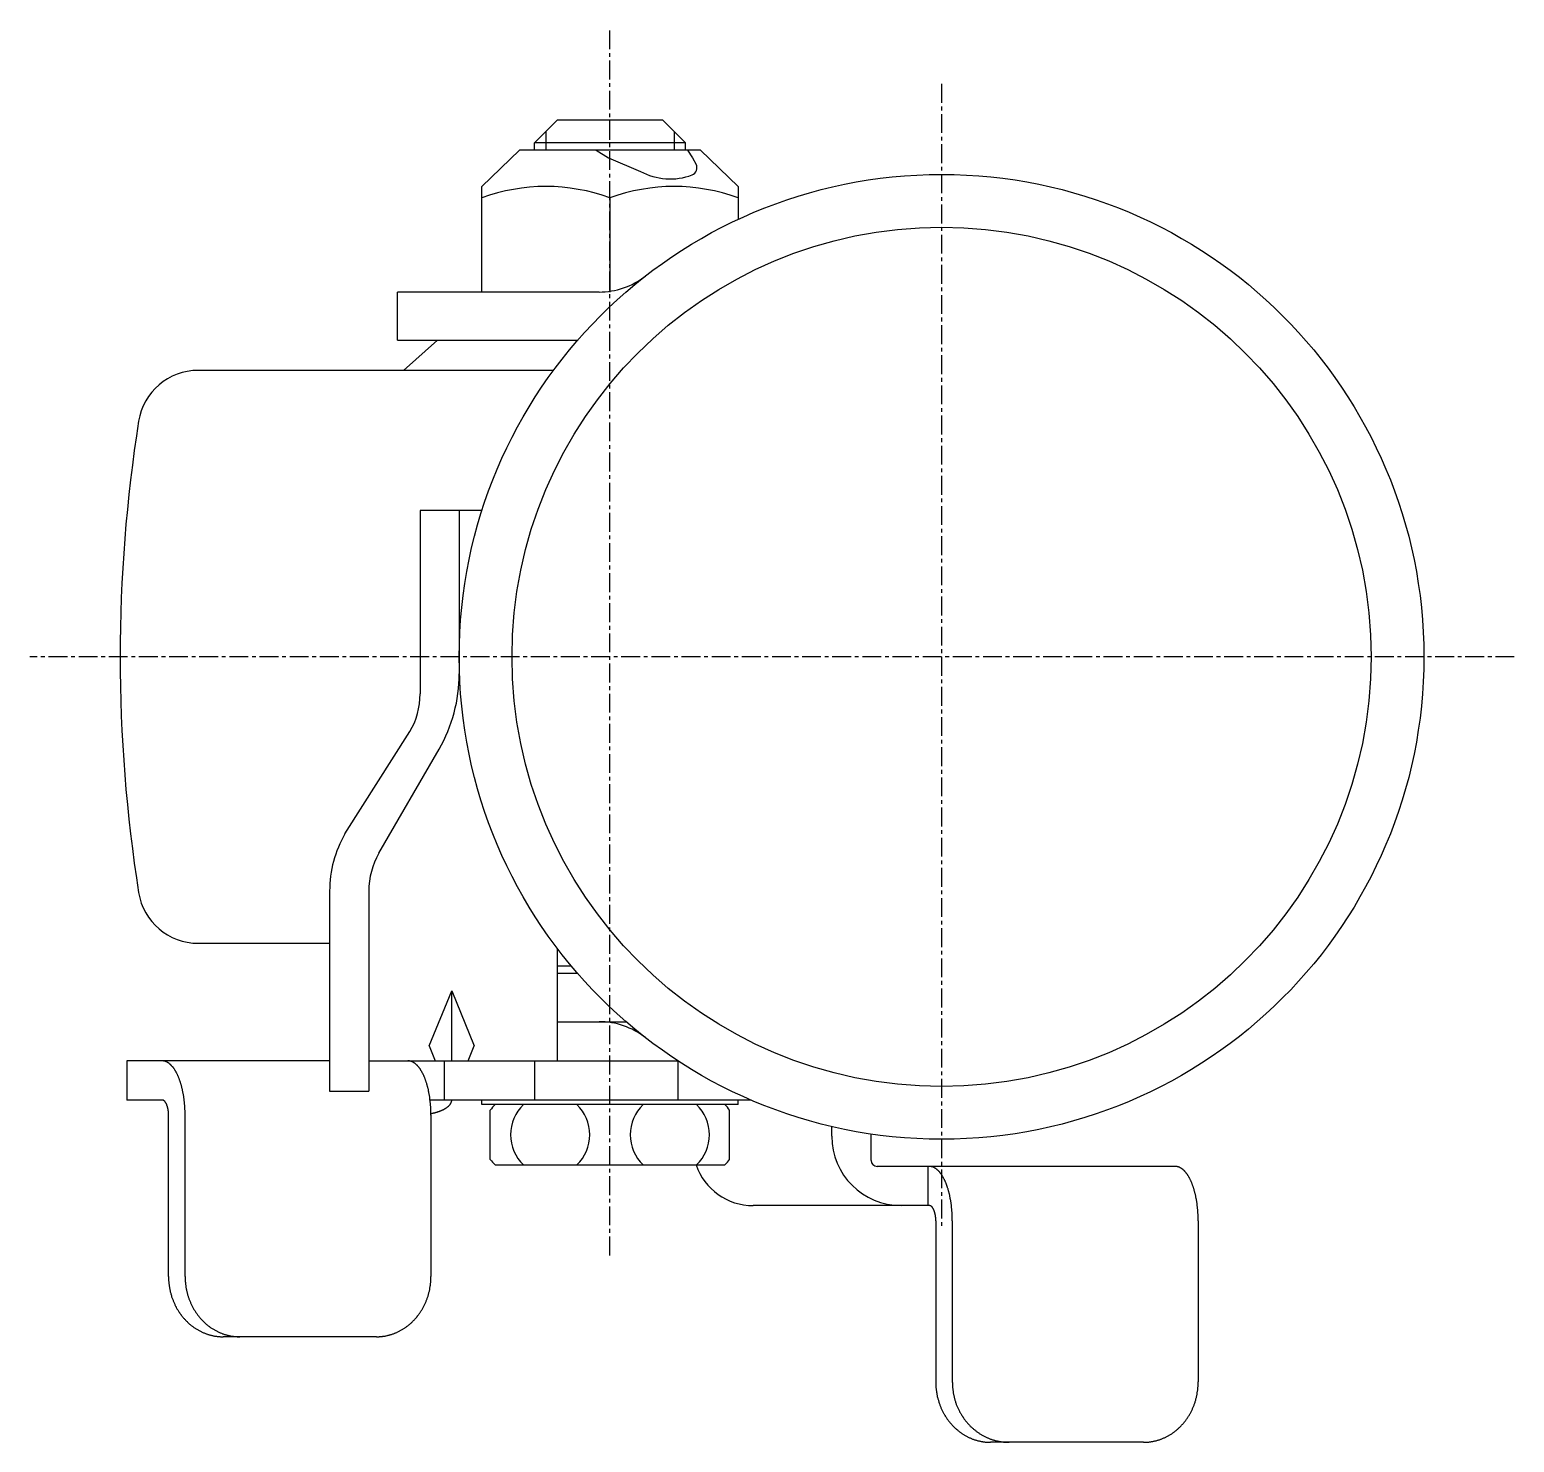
# Model space of a CAD drawing. Extents: x -3861 to -3590, y -913 to -461.
# Drawn here: x -3688.6 to -3590.1, y -555.1 to -461.4 of the extents above; entities that cross this region are included whole.
import ezdxf

# ---------------------------------------------------------------- set-up
doc = ezdxf.new("R2010")
doc.units = 0
doc.linetypes.add('CENTER', pattern=[2, 1.25, -0.25, 0.25, -0.25])
doc.layers.get('0').update_dxf_attribs({"linetype": 'CONTINUOUS'})
doc.layers.add('CENTER', color=1, linetype='CENTER')

msp = doc.modelspace()

# ---------------------------------------------------------------- linework, layer by layer
at = {"color": 7, "linetype": 'CONTINUOUS'}
for p, q in [((-3655.079, -468.88), (-3653.579, -467.38)), ((-3646.579, -467.38), (-3653.579, -467.38)), ((-3645.079, -468.88), (-3646.579, -467.38)), ((-3656.079, -469.38), (-3658.579, -471.78)), ((-3644.079, -469.38), (-3656.079, -469.38)), ((-3645.079, -468.88), (-3655.079, -468.88)), ((-3655.079, -469.38), (-3655.079, -468.88)), ((-3650.989, -469.38), (-3650.173, -469.88)), ((-3645.079, -469.38), (-3645.079, -468.88)), ((-3644.927, -469.38), (-3644.597, -469.88)), ((-3641.579, -471.78), (-3644.079, -469.38)), ((-3650.173, -469.88), (-3648.061, -470.78)), ((-3644.597, -469.88), (-3644.365, -470.311)), ((-3658.579, -478.78), (-3658.579, -471.78)), ((-3641.579, -471.78), (-3641.579, -473.967)), ((-3650.079, -472.54), (-3650.079, -478.78)), ((-3650.803, -478.78), (-3664.179, -478.78)), ((-3664.179, -481.98), (-3664.179, -478.78)), ((-3650.803, -478.78), (-3658.579, -478.78)), ((-3664.179, -481.98), (-3652.224, -481.98)), ((-3663.779, -483.98), (-3661.529, -481.98)), ((-3653.828, -483.98), (-3677.4, -483.98)), ((-3662.679, -493.28), (-3662.679, -505.441)), ((-3658.574, -493.28), (-3662.679, -493.28)), ((-3660.079, -493.28), (-3660.079, -504.101)), ((-3667.661, -514.712), (-3663.349, -507.941)), ((-3665.409, -516.012), (-3661.419, -509.101)), ((-3668.679, -518.512), (-3668.679, -531.78)), ((-3666.079, -518.512), (-3666.079, -531.78)), ((-3677.4, -521.98), (-3668.679, -521.98)), ((-3653.579, -522.313), (-3653.579, -529.78)), ((-3653.579, -523.48), (-3652.65, -523.48)), ((-3652.224, -523.98), (-3653.579, -523.98)), ((-3662.079, -528.78), (-3660.579, -525.126)), ((-3660.579, -529.78), (-3660.579, -525.126)), ((-3660.579, -525.126), (-3659.079, -528.78)), ((-3653.579, -527.18), (-3650.803, -527.18)), ((-3650.803, -527.18), (-3649.016, -527.18)), ((-3662.079, -528.78), (-3661.669, -529.78)), ((-3659.49, -529.78), (-3659.079, -528.78)), ((-3682.132, -529.78), (-3682.132, -532.38)), ((-3668.679, -529.78), (-3682.132, -529.78)), ((-3666.079, -529.78), (-3645.565, -529.78)), ((-3661.079, -529.78), (-3661.079, -532.38)), ((-3655.079, -529.78), (-3655.079, -532.38)), ((-3645.568, -529.78), (-3645.568, -532.38)), ((-3668.679, -531.78), (-3666.079, -531.78)), ((-3679.79, -532.38), (-3682.132, -532.38)), ((-3640.714, -532.38), (-3662.021, -532.38)), ((-3658.579, -532.68), (-3658.579, -532.38)), ((-3641.579, -532.68), (-3658.579, -532.68)), ((-3641.579, -532.68), (-3641.579, -532.38)), ((-3679.367, -544.08), (-3679.367, -533.38)), ((-3678.269, -544.08), (-3678.269, -533.38)), ((-3661.955, -533.38), (-3661.955, -544.08)), ((-3658.019, -536.312), (-3658.019, -533.049)), ((-3642.139, -536.312), (-3642.139, -533.049)), ((-3635.36, -534.78), (-3635.36, -534.141)), ((-3632.76, -536.38), (-3632.76, -534.636)), ((-3657.697, -536.68), (-3642.461, -536.68)), ((-3612.573, -536.78), (-3632.36, -536.78)), ((-3628.997, -536.78), (-3628.997, -539.38)), ((-3628.887, -539.38), (-3640.579, -539.38)), ((-3628.464, -540.38), (-3628.464, -551.08)), ((-3627.365, -540.38), (-3627.365, -551.08)), ((-3627.365, -540.38), (-3627.365, -551.08)), ((-3611.052, -540.38), (-3611.052, -551.08)), ((-3665.58, -548.08), (-3675.742, -548.08)), ((-3614.677, -555.08), (-3624.839, -555.08))]:
    msp.add_line(p, q, dxfattribs=at)
at = {"color": 3, "linetype": 'CONTINUOUS'}
for p, q in [((-3654.329, -468.13), (-3654.329, -469.38)), ((-3645.829, -468.13), (-3645.829, -469.38))]:
    msp.add_line(p, q, dxfattribs=at)
at = {"color": 7, "linetype": 'CONTINUOUS'}
for points in [[(-3678.27, -533.38, 0), (-3678.27, -533.336, 0), (-3678.27, -533.292, 0), (-3678.27, -533.248, 0), (-3678.27, -533.204, 0), (-3678.27, -533.16, 0), (-3678.27, -533.115, 0), (-3678.27, -533.071, 0), (-3678.28, -533.027, 0), (-3678.28, -532.984, 0), (-3678.28, -532.94, 0), (-3678.28, -532.896, 0), (-3678.29, -532.852, 0), (-3678.29, -532.808, 0), (-3678.29, -532.765, 0), (-3678.29, -532.721, 0), (-3678.3, -532.678, 0), (-3678.3, -532.635, 0), (-3678.31, -532.592, 0), (-3678.31, -532.549, 0), (-3678.31, -532.506, 0), (-3678.32, -532.463, 0), (-3678.32, -532.42, 0), (-3678.33, -532.378, 0), (-3678.33, -532.335, 0), (-3678.34, -532.293, 0), (-3678.35, -532.251, 0), (-3678.35, -532.209, 0), (-3678.36, -532.168, 0), (-3678.36, -532.126, 0), (-3678.37, -532.085, 0), (-3678.38, -532.044, 0), (-3678.38, -532.003, 0), (-3678.39, -531.962, 0), (-3678.4, -531.921, 0), (-3678.41, -531.881, 0), (-3678.41, -531.841, 0), (-3678.42, -531.801, 0), (-3678.43, -531.762, 0), (-3678.44, -531.722, 0), (-3678.45, -531.683, 0), (-3678.46, -531.644, 0), (-3678.47, -531.606, 0), (-3678.48, -531.568, 0), (-3678.49, -531.53, 0), (-3678.49, -531.492, 0), (-3678.5, -531.454, 0), (-3678.51, -531.417, 0), (-3678.53, -531.38, 0), (-3678.54, -531.344, 0), (-3678.55, -531.307, 0), (-3678.56, -531.271, 0), (-3678.57, -531.236, 0), (-3678.58, -531.2, 0), (-3678.59, -531.165, 0), (-3678.6, -531.131, 0), (-3678.61, -531.097, 0), (-3678.63, -531.063, 0), (-3678.64, -531.029, 0), (-3678.65, -530.996, 0), (-3678.66, -530.963, 0), (-3678.68, -530.93, 0), (-3678.69, -530.898, 0), (-3678.7, -530.866, 0), (-3678.71, -530.835, 0), (-3678.73, -530.804, 0), (-3678.74, -530.773, 0), (-3678.75, -530.743, 0), (-3678.77, -530.713, 0), (-3678.78, -530.683, 0), (-3678.8, -530.654, 0), (-3678.81, -530.626, 0), (-3678.82, -530.597, 0), (-3678.84, -530.57, 0), (-3678.85, -530.542, 0), (-3678.87, -530.515, 0), (-3678.88, -530.489, 0), (-3678.9, -530.463, 0), (-3678.91, -530.437, 0), (-3678.93, -530.412, 0), (-3678.94, -530.387, 0), (-3678.96, -530.363, 0), (-3678.98, -530.339, 0), (-3678.99, -530.315, 0), (-3679.01, -530.293, 0), (-3679.02, -530.27, 0), (-3679.04, -530.248, 0), (-3679.06, -530.226, 0), (-3679.07, -530.205, 0), (-3679.09, -530.185, 0), (-3679.11, -530.165, 0), (-3679.12, -530.145, 0), (-3679.14, -530.126, 0), (-3679.16, -530.107, 0), (-3679.17, -530.089, 0), (-3679.19, -530.072, 0), (-3679.21, -530.054, 0), (-3679.23, -530.038, 0), (-3679.24, -530.022, 0), (-3679.26, -530.006, 0), (-3679.28, -529.991, 0), (-3679.3, -529.976, 0), (-3679.31, -529.962, 0), (-3679.33, -529.948, 0), (-3679.35, -529.935, 0), (-3679.37, -529.923, 0), (-3679.38, -529.911, 0), (-3679.4, -529.899, 0), (-3679.42, -529.888, 0), (-3679.44, -529.878, 0), (-3679.46, -529.868, 0), (-3679.47, -529.858, 0), (-3679.49, -529.85, 0), (-3679.51, -529.841, 0), (-3679.53, -529.833, 0), (-3679.55, -529.826, 0), (-3679.57, -529.819, 0), (-3679.59, -529.813, 0), (-3679.6, -529.807, 0), (-3679.62, -529.802, 0), (-3679.64, -529.798, 0), (-3679.66, -529.794, 0), (-3679.68, -529.79, 0), (-3679.7, -529.787, 0), (-3679.72, -529.785, 0), (-3679.73, -529.783, 0), (-3679.75, -529.781, 0), (-3679.77, -529.781, 0), (-3679.79, -529.78, 0)], [(-3661.96, -533.38, 0), (-3661.96, -533.336, 0), (-3661.96, -533.292, 0), (-3661.96, -533.248, 0), (-3661.96, -533.204, 0), (-3661.96, -533.16, 0), (-3661.96, -533.115, 0), (-3661.96, -533.071, 0), (-3661.96, -533.027, 0), (-3661.96, -532.984, 0), (-3661.97, -532.94, 0), (-3661.97, -532.896, 0), (-3661.97, -532.852, 0), (-3661.97, -532.808, 0), (-3661.98, -532.765, 0), (-3661.98, -532.721, 0), (-3661.98, -532.678, 0), (-3661.99, -532.635, 0), (-3661.99, -532.592, 0), (-3662, -532.549, 0), (-3662, -532.506, 0), (-3662.01, -532.463, 0), (-3662.01, -532.42, 0), (-3662.02, -532.378, 0), (-3662.02, -532.335, 0), (-3662.03, -532.293, 0), (-3662.03, -532.251, 0), (-3662.04, -532.209, 0), (-3662.04, -532.168, 0), (-3662.05, -532.126, 0), (-3662.06, -532.085, 0), (-3662.06, -532.044, 0), (-3662.07, -532.003, 0), (-3662.08, -531.962, 0), (-3662.09, -531.921, 0), (-3662.09, -531.881, 0), (-3662.1, -531.841, 0), (-3662.11, -531.801, 0), (-3662.12, -531.762, 0), (-3662.13, -531.722, 0), (-3662.13, -531.683, 0), (-3662.14, -531.644, 0), (-3662.15, -531.606, 0), (-3662.16, -531.568, 0), (-3662.17, -531.53, 0), (-3662.18, -531.492, 0), (-3662.19, -531.454, 0), (-3662.2, -531.417, 0), (-3662.21, -531.38, 0), (-3662.22, -531.344, 0), (-3662.23, -531.307, 0), (-3662.24, -531.271, 0), (-3662.25, -531.236, 0), (-3662.27, -531.2, 0), (-3662.28, -531.165, 0), (-3662.29, -531.131, 0), (-3662.3, -531.097, 0), (-3662.31, -531.063, 0), (-3662.32, -531.029, 0), (-3662.34, -530.996, 0), (-3662.35, -530.963, 0), (-3662.36, -530.93, 0), (-3662.37, -530.898, 0), (-3662.39, -530.866, 0), (-3662.4, -530.835, 0), (-3662.41, -530.804, 0), (-3662.43, -530.773, 0), (-3662.44, -530.743, 0), (-3662.45, -530.713, 0), (-3662.47, -530.683, 0), (-3662.48, -530.654, 0), (-3662.5, -530.626, 0), (-3662.51, -530.597, 0), (-3662.53, -530.57, 0), (-3662.54, -530.542, 0), (-3662.56, -530.515, 0), (-3662.57, -530.489, 0), (-3662.59, -530.463, 0), (-3662.6, -530.437, 0), (-3662.62, -530.412, 0), (-3662.63, -530.387, 0), (-3662.65, -530.363, 0), (-3662.66, -530.339, 0), (-3662.68, -530.315, 0), (-3662.69, -530.293, 0), (-3662.71, -530.27, 0), (-3662.73, -530.248, 0), (-3662.74, -530.226, 0), (-3662.76, -530.205, 0), (-3662.78, -530.185, 0), (-3662.79, -530.165, 0), (-3662.81, -530.145, 0), (-3662.83, -530.126, 0), (-3662.84, -530.107, 0), (-3662.86, -530.089, 0), (-3662.88, -530.072, 0), (-3662.89, -530.054, 0), (-3662.91, -530.038, 0), (-3662.93, -530.022, 0), (-3662.95, -530.006, 0), (-3662.96, -529.991, 0), (-3662.98, -529.976, 0), (-3663, -529.962, 0), (-3663.02, -529.948, 0), (-3663.03, -529.935, 0), (-3663.05, -529.923, 0), (-3663.07, -529.911, 0), (-3663.09, -529.899, 0), (-3663.11, -529.888, 0), (-3663.13, -529.878, 0), (-3663.14, -529.868, 0), (-3663.16, -529.858, 0), (-3663.18, -529.85, 0), (-3663.2, -529.841, 0), (-3663.22, -529.833, 0), (-3663.23, -529.826, 0), (-3663.25, -529.819, 0), (-3663.27, -529.813, 0), (-3663.29, -529.807, 0), (-3663.31, -529.802, 0), (-3663.33, -529.798, 0), (-3663.35, -529.794, 0), (-3663.36, -529.79, 0), (-3663.38, -529.787, 0), (-3663.4, -529.785, 0), (-3663.42, -529.783, 0), (-3663.44, -529.781, 0), (-3663.46, -529.781, 0), (-3663.48, -529.78, 0)], [(-3679.37, -533.38, 0), (-3679.37, -533.368, 0), (-3679.37, -533.356, 0), (-3679.37, -533.344, 0), (-3679.37, -533.331, 0), (-3679.37, -533.319, 0), (-3679.37, -533.307, 0), (-3679.37, -533.295, 0), (-3679.37, -533.282, 0), (-3679.37, -533.27, 0), (-3679.37, -533.258, 0), (-3679.37, -533.246, 0), (-3679.37, -533.234, 0), (-3679.37, -533.221, 0), (-3679.37, -533.209, 0), (-3679.37, -533.197, 0), (-3679.38, -533.185, 0), (-3679.38, -533.173, 0), (-3679.38, -533.161, 0), (-3679.38, -533.149, 0), (-3679.38, -533.137, 0), (-3679.38, -533.125, 0), (-3679.38, -533.114, 0), (-3679.38, -533.102, 0), (-3679.39, -533.09, 0), (-3679.39, -533.078, 0), (-3679.39, -533.067, 0), (-3679.39, -533.055, 0), (-3679.39, -533.043, 0), (-3679.39, -533.032, 0), (-3679.4, -533.02, 0), (-3679.4, -533.009, 0), (-3679.4, -532.998, 0), (-3679.4, -532.986, 0), (-3679.4, -532.975, 0), (-3679.41, -532.964, 0), (-3679.41, -532.953, 0), (-3679.41, -532.942, 0), (-3679.41, -532.931, 0), (-3679.41, -532.92, 0), (-3679.42, -532.909, 0), (-3679.42, -532.898, 0), (-3679.42, -532.887, 0), (-3679.42, -532.877, 0), (-3679.43, -532.866, 0), (-3679.43, -532.856, 0), (-3679.43, -532.845, 0), (-3679.44, -532.835, 0), (-3679.44, -532.825, 0), (-3679.44, -532.815, 0), (-3679.44, -532.805, 0), (-3679.45, -532.795, 0), (-3679.45, -532.785, 0), (-3679.45, -532.775, 0), (-3679.46, -532.765, 0), (-3679.46, -532.755, 0), (-3679.46, -532.746, 0), (-3679.47, -532.736, 0), (-3679.47, -532.727, 0), (-3679.47, -532.718, 0), (-3679.48, -532.709, 0), (-3679.48, -532.7, 0), (-3679.48, -532.691, 0), (-3679.49, -532.682, 0), (-3679.49, -532.673, 0), (-3679.49, -532.665, 0), (-3679.5, -532.656, 0), (-3679.5, -532.648, 0), (-3679.51, -532.639, 0), (-3679.51, -532.631, 0), (-3679.51, -532.623, 0), (-3679.52, -532.615, 0), (-3679.52, -532.607, 0), (-3679.53, -532.6, 0), (-3679.53, -532.592, 0), (-3679.53, -532.584, 0), (-3679.54, -532.577, 0), (-3679.54, -532.57, 0), (-3679.55, -532.563, 0), (-3679.55, -532.556, 0), (-3679.56, -532.549, 0), (-3679.56, -532.542, 0), (-3679.56, -532.535, 0), (-3679.57, -532.529, 0), (-3679.57, -532.523, 0), (-3679.58, -532.516, 0), (-3679.58, -532.51, 0), (-3679.59, -532.504, 0), (-3679.59, -532.498, 0), (-3679.6, -532.493, 0), (-3679.6, -532.487, 0), (-3679.6, -532.482, 0), (-3679.61, -532.476, 0), (-3679.61, -532.471, 0), (-3679.62, -532.466, 0), (-3679.62, -532.461, 0), (-3679.63, -532.456, 0), (-3679.63, -532.452, 0), (-3679.64, -532.447, 0), (-3679.64, -532.443, 0), (-3679.65, -532.439, 0), (-3679.65, -532.435, 0), (-3679.66, -532.431, 0), (-3679.66, -532.427, 0), (-3679.67, -532.423, 0), (-3679.67, -532.42, 0), (-3679.68, -532.417, 0), (-3679.68, -532.413, 0), (-3679.69, -532.41, 0), (-3679.69, -532.407, 0), (-3679.7, -532.405, 0), (-3679.7, -532.402, 0), (-3679.71, -532.4, 0), (-3679.71, -532.397, 0), (-3679.72, -532.395, 0), (-3679.72, -532.393, 0), (-3679.73, -532.391, 0), (-3679.73, -532.389, 0), (-3679.74, -532.388, 0), (-3679.74, -532.386, 0), (-3679.75, -532.385, 0), (-3679.75, -532.384, 0), (-3679.76, -532.383, 0), (-3679.76, -532.382, 0), (-3679.77, -532.382, 0), (-3679.77, -532.381, 0), (-3679.78, -532.381, 0), (-3679.78, -532.38, 0), (-3679.79, -532.38, 0)], [(-3661.96, -533.274, 0), (-3661.94, -533.27, 0), (-3661.92, -533.266, 0), (-3661.9, -533.262, 0), (-3661.88, -533.258, 0), (-3661.86, -533.253, 0), (-3661.84, -533.249, 0), (-3661.82, -533.245, 0), (-3661.8, -533.241, 0), (-3661.79, -533.236, 0), (-3661.77, -533.232, 0), (-3661.75, -533.227, 0), (-3661.73, -533.222, 0), (-3661.71, -533.218, 0), (-3661.69, -533.213, 0), (-3661.68, -533.208, 0), (-3661.66, -533.203, 0), (-3661.64, -533.198, 0), (-3661.62, -533.193, 0), (-3661.61, -533.188, 0), (-3661.59, -533.183, 0), (-3661.57, -533.178, 0), (-3661.55, -533.173, 0), (-3661.54, -533.168, 0), (-3661.52, -533.162, 0), (-3661.5, -533.157, 0), (-3661.49, -533.151, 0), (-3661.47, -533.146, 0), (-3661.45, -533.14, 0), (-3661.44, -533.135, 0), (-3661.42, -533.129, 0), (-3661.41, -533.123, 0), (-3661.39, -533.117, 0), (-3661.37, -533.111, 0), (-3661.36, -533.106, 0), (-3661.34, -533.1, 0), (-3661.33, -533.094, 0), (-3661.31, -533.087, 0), (-3661.3, -533.081, 0), (-3661.28, -533.075, 0), (-3661.27, -533.069, 0), (-3661.25, -533.063, 0), (-3661.24, -533.056, 0), (-3661.22, -533.05, 0), (-3661.21, -533.043, 0), (-3661.19, -533.037, 0), (-3661.18, -533.03, 0), (-3661.17, -533.024, 0), (-3661.15, -533.017, 0), (-3661.14, -533.011, 0), (-3661.12, -533.004, 0), (-3661.11, -532.997, 0), (-3661.1, -532.99, 0), (-3661.08, -532.983, 0), (-3661.07, -532.977, 0), (-3661.06, -532.97, 0), (-3661.05, -532.963, 0), (-3661.03, -532.956, 0), (-3661.02, -532.948, 0), (-3661.01, -532.941, 0), (-3661, -532.934, 0), (-3660.99, -532.927, 0), (-3660.97, -532.92, 0), (-3660.96, -532.912, 0), (-3660.95, -532.905, 0), (-3660.94, -532.898, 0), (-3660.93, -532.89, 0), (-3660.92, -532.883, 0), (-3660.91, -532.875, 0), (-3660.9, -532.868, 0), (-3660.89, -532.86, 0), (-3660.88, -532.853, 0), (-3660.87, -532.845, 0), (-3660.86, -532.837, 0), (-3660.85, -532.83, 0), (-3660.84, -532.822, 0), (-3660.83, -532.814, 0), (-3660.82, -532.806, 0), (-3660.81, -532.799, 0), (-3660.8, -532.791, 0), (-3660.79, -532.783, 0), (-3660.78, -532.775, 0), (-3660.77, -532.767, 0), (-3660.77, -532.759, 0), (-3660.76, -532.751, 0), (-3660.75, -532.743, 0), (-3660.74, -532.735, 0), (-3660.73, -532.727, 0), (-3660.73, -532.719, 0), (-3660.72, -532.711, 0), (-3660.71, -532.702, 0), (-3660.71, -532.694, 0), (-3660.7, -532.686, 0), (-3660.69, -532.678, 0), (-3660.69, -532.67, 0), (-3660.68, -532.661, 0), (-3660.67, -532.653, 0), (-3660.67, -532.645, 0), (-3660.66, -532.636, 0), (-3660.66, -532.628, 0), (-3660.65, -532.62, 0), (-3660.65, -532.611, 0), (-3660.64, -532.603, 0), (-3660.64, -532.594, 0), (-3660.63, -532.586, 0), (-3660.63, -532.578, 0), (-3660.62, -532.569, 0), (-3660.62, -532.561, 0), (-3660.62, -532.552, 0), (-3660.61, -532.544, 0), (-3660.61, -532.535, 0), (-3660.61, -532.527, 0), (-3660.6, -532.518, 0), (-3660.6, -532.509, 0), (-3660.6, -532.501, 0), (-3660.59, -532.492, 0), (-3660.59, -532.484, 0), (-3660.59, -532.475, 0), (-3660.59, -532.467, 0), (-3660.59, -532.458, 0), (-3660.59, -532.449, 0), (-3660.58, -532.441, 0), (-3660.58, -532.432, 0), (-3660.58, -532.423, 0), (-3660.58, -532.415, 0), (-3660.58, -532.406, 0), (-3660.58, -532.398, 0), (-3660.58, -532.389, 0), (-3660.58, -532.38, 0)], [(-3627.37, -540.38, 0), (-3627.37, -540.336, 0), (-3627.37, -540.292, 0), (-3627.37, -540.248, 0), (-3627.37, -540.204, 0), (-3627.37, -540.16, 0), (-3627.37, -540.115, 0), (-3627.37, -540.071, 0), (-3627.37, -540.027, 0), (-3627.37, -539.984, 0), (-3627.38, -539.94, 0), (-3627.38, -539.896, 0), (-3627.38, -539.852, 0), (-3627.38, -539.808, 0), (-3627.39, -539.765, 0), (-3627.39, -539.721, 0), (-3627.39, -539.678, 0), (-3627.4, -539.635, 0), (-3627.4, -539.592, 0), (-3627.41, -539.549, 0), (-3627.41, -539.506, 0), (-3627.42, -539.463, 0), (-3627.42, -539.42, 0), (-3627.43, -539.378, 0), (-3627.43, -539.335, 0), (-3627.44, -539.293, 0), (-3627.44, -539.251, 0), (-3627.45, -539.209, 0), (-3627.45, -539.168, 0), (-3627.46, -539.126, 0), (-3627.47, -539.085, 0), (-3627.47, -539.044, 0), (-3627.48, -539.003, 0), (-3627.49, -538.962, 0), (-3627.5, -538.921, 0), (-3627.5, -538.881, 0), (-3627.51, -538.841, 0), (-3627.52, -538.801, 0), (-3627.53, -538.762, 0), (-3627.54, -538.722, 0), (-3627.54, -538.683, 0), (-3627.55, -538.644, 0), (-3627.56, -538.606, 0), (-3627.57, -538.568, 0), (-3627.58, -538.53, 0), (-3627.59, -538.492, 0), (-3627.6, -538.454, 0), (-3627.61, -538.417, 0), (-3627.62, -538.38, 0), (-3627.63, -538.344, 0), (-3627.64, -538.307, 0), (-3627.65, -538.271, 0), (-3627.66, -538.236, 0), (-3627.68, -538.2, 0), (-3627.69, -538.165, 0), (-3627.7, -538.131, 0), (-3627.71, -538.097, 0), (-3627.72, -538.063, 0), (-3627.73, -538.029, 0), (-3627.75, -537.996, 0), (-3627.76, -537.963, 0), (-3627.77, -537.93, 0), (-3627.78, -537.898, 0), (-3627.8, -537.866, 0), (-3627.81, -537.835, 0), (-3627.82, -537.804, 0), (-3627.84, -537.773, 0), (-3627.85, -537.743, 0), (-3627.86, -537.713, 0), (-3627.88, -537.683, 0), (-3627.89, -537.654, 0), (-3627.91, -537.626, 0), (-3627.92, -537.597, 0), (-3627.94, -537.57, 0), (-3627.95, -537.542, 0), (-3627.97, -537.515, 0), (-3627.98, -537.489, 0), (-3628, -537.463, 0), (-3628.01, -537.437, 0), (-3628.03, -537.412, 0), (-3628.04, -537.387, 0), (-3628.06, -537.363, 0), (-3628.07, -537.339, 0), (-3628.09, -537.315, 0), (-3628.1, -537.293, 0), (-3628.12, -537.27, 0), (-3628.14, -537.248, 0), (-3628.15, -537.226, 0), (-3628.17, -537.205, 0), (-3628.19, -537.185, 0), (-3628.2, -537.165, 0), (-3628.22, -537.145, 0), (-3628.24, -537.126, 0), (-3628.25, -537.107, 0), (-3628.27, -537.089, 0), (-3628.29, -537.072, 0), (-3628.3, -537.054, 0), (-3628.32, -537.038, 0), (-3628.34, -537.022, 0), (-3628.36, -537.006, 0), (-3628.37, -536.991, 0), (-3628.39, -536.976, 0), (-3628.41, -536.962, 0), (-3628.43, -536.948, 0), (-3628.44, -536.935, 0), (-3628.46, -536.923, 0), (-3628.48, -536.911, 0), (-3628.5, -536.899, 0), (-3628.52, -536.888, 0), (-3628.54, -536.878, 0), (-3628.55, -536.868, 0), (-3628.57, -536.858, 0), (-3628.59, -536.85, 0), (-3628.61, -536.841, 0), (-3628.63, -536.833, 0), (-3628.64, -536.826, 0), (-3628.66, -536.819, 0), (-3628.68, -536.813, 0), (-3628.7, -536.807, 0), (-3628.72, -536.802, 0), (-3628.74, -536.798, 0), (-3628.76, -536.794, 0), (-3628.77, -536.79, 0), (-3628.79, -536.787, 0), (-3628.81, -536.785, 0), (-3628.83, -536.783, 0), (-3628.85, -536.781, 0), (-3628.87, -536.781, 0), (-3628.89, -536.78, 0)], [(-3611.05, -540.38, 0), (-3611.05, -540.336, 0), (-3611.05, -540.292, 0), (-3611.05, -540.248, 0), (-3611.05, -540.204, 0), (-3611.05, -540.16, 0), (-3611.06, -540.115, 0), (-3611.06, -540.071, 0), (-3611.06, -540.027, 0), (-3611.06, -539.984, 0), (-3611.06, -539.94, 0), (-3611.07, -539.896, 0), (-3611.07, -539.852, 0), (-3611.07, -539.808, 0), (-3611.07, -539.765, 0), (-3611.08, -539.721, 0), (-3611.08, -539.678, 0), (-3611.08, -539.635, 0), (-3611.09, -539.592, 0), (-3611.09, -539.549, 0), (-3611.1, -539.506, 0), (-3611.1, -539.463, 0), (-3611.11, -539.42, 0), (-3611.11, -539.378, 0), (-3611.12, -539.335, 0), (-3611.12, -539.293, 0), (-3611.13, -539.251, 0), (-3611.13, -539.209, 0), (-3611.14, -539.168, 0), (-3611.15, -539.126, 0), (-3611.15, -539.085, 0), (-3611.16, -539.044, 0), (-3611.17, -539.003, 0), (-3611.17, -538.962, 0), (-3611.18, -538.921, 0), (-3611.19, -538.881, 0), (-3611.2, -538.841, 0), (-3611.21, -538.801, 0), (-3611.21, -538.762, 0), (-3611.22, -538.722, 0), (-3611.23, -538.683, 0), (-3611.24, -538.644, 0), (-3611.25, -538.606, 0), (-3611.26, -538.568, 0), (-3611.27, -538.53, 0), (-3611.28, -538.492, 0), (-3611.29, -538.454, 0), (-3611.3, -538.417, 0), (-3611.31, -538.38, 0), (-3611.32, -538.344, 0), (-3611.33, -538.307, 0), (-3611.34, -538.271, 0), (-3611.35, -538.236, 0), (-3611.36, -538.2, 0), (-3611.37, -538.165, 0), (-3611.39, -538.131, 0), (-3611.4, -538.097, 0), (-3611.41, -538.063, 0), (-3611.42, -538.029, 0), (-3611.43, -537.996, 0), (-3611.45, -537.963, 0), (-3611.46, -537.93, 0), (-3611.47, -537.898, 0), (-3611.48, -537.866, 0), (-3611.5, -537.835, 0), (-3611.51, -537.804, 0), (-3611.52, -537.773, 0), (-3611.54, -537.743, 0), (-3611.55, -537.713, 0), (-3611.57, -537.683, 0), (-3611.58, -537.654, 0), (-3611.59, -537.626, 0), (-3611.61, -537.597, 0), (-3611.62, -537.57, 0), (-3611.64, -537.542, 0), (-3611.65, -537.515, 0), (-3611.67, -537.489, 0), (-3611.68, -537.463, 0), (-3611.7, -537.437, 0), (-3611.71, -537.412, 0), (-3611.73, -537.387, 0), (-3611.74, -537.363, 0), (-3611.76, -537.339, 0), (-3611.77, -537.315, 0), (-3611.79, -537.293, 0), (-3611.81, -537.27, 0), (-3611.82, -537.248, 0), (-3611.84, -537.226, 0), (-3611.86, -537.205, 0), (-3611.87, -537.185, 0), (-3611.89, -537.165, 0), (-3611.91, -537.145, 0), (-3611.92, -537.126, 0), (-3611.94, -537.107, 0), (-3611.96, -537.089, 0), (-3611.97, -537.072, 0), (-3611.99, -537.054, 0), (-3612.01, -537.038, 0), (-3612.03, -537.022, 0), (-3612.04, -537.006, 0), (-3612.06, -536.991, 0), (-3612.08, -536.976, 0), (-3612.1, -536.962, 0), (-3612.11, -536.948, 0), (-3612.13, -536.935, 0), (-3612.15, -536.923, 0), (-3612.17, -536.911, 0), (-3612.19, -536.899, 0), (-3612.2, -536.888, 0), (-3612.22, -536.878, 0), (-3612.24, -536.868, 0), (-3612.26, -536.858, 0), (-3612.28, -536.85, 0), (-3612.29, -536.841, 0), (-3612.31, -536.833, 0), (-3612.33, -536.826, 0), (-3612.35, -536.819, 0), (-3612.37, -536.813, 0), (-3612.39, -536.807, 0), (-3612.41, -536.802, 0), (-3612.42, -536.798, 0), (-3612.44, -536.794, 0), (-3612.46, -536.79, 0), (-3612.48, -536.787, 0), (-3612.5, -536.785, 0), (-3612.52, -536.783, 0), (-3612.54, -536.781, 0), (-3612.55, -536.781, 0), (-3612.57, -536.78, 0)], [(-3628.46, -540.38, 0), (-3628.46, -540.368, 0), (-3628.46, -540.356, 0), (-3628.46, -540.344, 0), (-3628.46, -540.331, 0), (-3628.46, -540.319, 0), (-3628.47, -540.307, 0), (-3628.47, -540.295, 0), (-3628.47, -540.282, 0), (-3628.47, -540.27, 0), (-3628.47, -540.258, 0), (-3628.47, -540.246, 0), (-3628.47, -540.234, 0), (-3628.47, -540.221, 0), (-3628.47, -540.209, 0), (-3628.47, -540.197, 0), (-3628.47, -540.185, 0), (-3628.47, -540.173, 0), (-3628.47, -540.161, 0), (-3628.48, -540.149, 0), (-3628.48, -540.137, 0), (-3628.48, -540.125, 0), (-3628.48, -540.114, 0), (-3628.48, -540.102, 0), (-3628.48, -540.09, 0), (-3628.48, -540.078, 0), (-3628.49, -540.067, 0), (-3628.49, -540.055, 0), (-3628.49, -540.043, 0), (-3628.49, -540.032, 0), (-3628.49, -540.02, 0), (-3628.49, -540.009, 0), (-3628.5, -539.998, 0), (-3628.5, -539.986, 0), (-3628.5, -539.975, 0), (-3628.5, -539.964, 0), (-3628.5, -539.953, 0), (-3628.51, -539.942, 0), (-3628.51, -539.931, 0), (-3628.51, -539.92, 0), (-3628.51, -539.909, 0), (-3628.52, -539.898, 0), (-3628.52, -539.887, 0), (-3628.52, -539.877, 0), (-3628.52, -539.866, 0), (-3628.53, -539.856, 0), (-3628.53, -539.845, 0), (-3628.53, -539.835, 0), (-3628.54, -539.825, 0), (-3628.54, -539.815, 0), (-3628.54, -539.805, 0), (-3628.54, -539.795, 0), (-3628.55, -539.785, 0), (-3628.55, -539.775, 0), (-3628.55, -539.765, 0), (-3628.56, -539.755, 0), (-3628.56, -539.746, 0), (-3628.56, -539.736, 0), (-3628.57, -539.727, 0), (-3628.57, -539.718, 0), (-3628.57, -539.709, 0), (-3628.58, -539.7, 0), (-3628.58, -539.691, 0), (-3628.58, -539.682, 0), (-3628.59, -539.673, 0), (-3628.59, -539.665, 0), (-3628.6, -539.656, 0), (-3628.6, -539.648, 0), (-3628.6, -539.639, 0), (-3628.61, -539.631, 0), (-3628.61, -539.623, 0), (-3628.61, -539.615, 0), (-3628.62, -539.607, 0), (-3628.62, -539.6, 0), (-3628.63, -539.592, 0), (-3628.63, -539.584, 0), (-3628.63, -539.577, 0), (-3628.64, -539.57, 0), (-3628.64, -539.563, 0), (-3628.65, -539.556, 0), (-3628.65, -539.549, 0), (-3628.66, -539.542, 0), (-3628.66, -539.535, 0), (-3628.66, -539.529, 0), (-3628.67, -539.523, 0), (-3628.67, -539.516, 0), (-3628.68, -539.51, 0), (-3628.68, -539.504, 0), (-3628.69, -539.498, 0), (-3628.69, -539.493, 0), (-3628.7, -539.487, 0), (-3628.7, -539.482, 0), (-3628.71, -539.476, 0), (-3628.71, -539.471, 0), (-3628.72, -539.466, 0), (-3628.72, -539.461, 0), (-3628.72, -539.456, 0), (-3628.73, -539.452, 0), (-3628.73, -539.447, 0), (-3628.74, -539.443, 0), (-3628.74, -539.439, 0), (-3628.75, -539.435, 0), (-3628.75, -539.431, 0), (-3628.76, -539.427, 0), (-3628.76, -539.423, 0), (-3628.77, -539.42, 0), (-3628.77, -539.417, 0), (-3628.78, -539.413, 0), (-3628.78, -539.41, 0), (-3628.79, -539.407, 0), (-3628.79, -539.405, 0), (-3628.8, -539.402, 0), (-3628.8, -539.4, 0), (-3628.81, -539.397, 0), (-3628.81, -539.395, 0), (-3628.82, -539.393, 0), (-3628.82, -539.391, 0), (-3628.83, -539.389, 0), (-3628.83, -539.388, 0), (-3628.84, -539.386, 0), (-3628.85, -539.385, 0), (-3628.85, -539.384, 0), (-3628.86, -539.383, 0), (-3628.86, -539.382, 0), (-3628.87, -539.382, 0), (-3628.87, -539.381, 0), (-3628.88, -539.381, 0), (-3628.88, -539.38, 0), (-3628.89, -539.38, 0)], [(-3679.37, -544.08, 0), (-3679.37, -544.129, 0), (-3679.37, -544.178, 0), (-3679.37, -544.228, 0), (-3679.36, -544.277, 0), (-3679.36, -544.326, 0), (-3679.36, -544.375, 0), (-3679.35, -544.424, 0), (-3679.35, -544.472, 0), (-3679.35, -544.521, 0), (-3679.34, -544.57, 0), (-3679.33, -544.619, 0), (-3679.33, -544.667, 0), (-3679.32, -544.716, 0), (-3679.31, -544.764, 0), (-3679.31, -544.812, 0), (-3679.3, -544.861, 0), (-3679.29, -544.909, 0), (-3679.28, -544.957, 0), (-3679.27, -545.005, 0), (-3679.26, -545.052, 0), (-3679.25, -545.1, 0), (-3679.24, -545.147, 0), (-3679.22, -545.194, 0), (-3679.21, -545.241, 0), (-3679.2, -545.288, 0), (-3679.18, -545.335, 0), (-3679.17, -545.382, 0), (-3679.16, -545.428, 0), (-3679.14, -545.474, 0), (-3679.12, -545.52, 0), (-3679.11, -545.566, 0), (-3679.09, -545.611, 0), (-3679.07, -545.656, 0), (-3679.06, -545.701, 0), (-3679.04, -545.746, 0), (-3679.02, -545.791, 0), (-3679, -545.835, 0), (-3678.98, -545.879, 0), (-3678.96, -545.922, 0), (-3678.94, -545.966, 0), (-3678.92, -546.009, 0), (-3678.9, -546.052, 0), (-3678.87, -546.094, 0), (-3678.85, -546.137, 0), (-3678.83, -546.179, 0), (-3678.81, -546.22, 0), (-3678.78, -546.262, 0), (-3678.76, -546.303, 0), (-3678.73, -546.343, 0), (-3678.71, -546.384, 0), (-3678.68, -546.424, 0), (-3678.65, -546.463, 0), (-3678.63, -546.502, 0), (-3678.6, -546.541, 0), (-3678.57, -546.58, 0), (-3678.54, -546.618, 0), (-3678.52, -546.656, 0), (-3678.49, -546.693, 0), (-3678.46, -546.73, 0), (-3678.43, -546.767, 0), (-3678.4, -546.803, 0), (-3678.37, -546.838, 0), (-3678.34, -546.874, 0), (-3678.31, -546.909, 0), (-3678.27, -546.943, 0), (-3678.24, -546.977, 0), (-3678.21, -547.011, 0), (-3678.18, -547.044, 0), (-3678.14, -547.077, 0), (-3678.11, -547.109, 0), (-3678.08, -547.141, 0), (-3678.04, -547.172, 0), (-3678.01, -547.203, 0), (-3677.97, -547.234, 0), (-3677.94, -547.264, 0), (-3677.9, -547.293, 0), (-3677.87, -547.322, 0), (-3677.83, -547.351, 0), (-3677.79, -547.379, 0), (-3677.76, -547.406, 0), (-3677.72, -547.433, 0), (-3677.68, -547.46, 0), (-3677.64, -547.486, 0), (-3677.61, -547.511, 0), (-3677.57, -547.536, 0), (-3677.53, -547.561, 0), (-3677.49, -547.585, 0), (-3677.45, -547.608, 0), (-3677.41, -547.631, 0), (-3677.37, -547.653, 0), (-3677.33, -547.675, 0), (-3677.29, -547.696, 0), (-3677.25, -547.717, 0), (-3677.21, -547.737, 0), (-3677.17, -547.757, 0), (-3677.13, -547.776, 0), (-3677.09, -547.794, 0), (-3677.05, -547.812, 0), (-3677.01, -547.83, 0), (-3676.96, -547.847, 0), (-3676.92, -547.863, 0), (-3676.88, -547.878, 0), (-3676.84, -547.894, 0), (-3676.79, -547.908, 0), (-3676.75, -547.922, 0), (-3676.71, -547.935, 0), (-3676.67, -547.948, 0), (-3676.62, -547.96, 0), (-3676.58, -547.972, 0), (-3676.54, -547.983, 0), (-3676.49, -547.994, 0), (-3676.45, -548.003, 0), (-3676.41, -548.013, 0), (-3676.36, -548.021, 0), (-3676.32, -548.03, 0), (-3676.27, -548.037, 0), (-3676.23, -548.044, 0), (-3676.19, -548.05, 0), (-3676.14, -548.056, 0), (-3676.1, -548.061, 0), (-3676.05, -548.066, 0), (-3676.01, -548.069, 0), (-3675.96, -548.073, 0), (-3675.92, -548.076, 0), (-3675.88, -548.078, 0), (-3675.83, -548.079, 0), (-3675.79, -548.08, 0), (-3675.74, -548.08, 0)], [(-3678.27, -544.08, 0), (-3678.27, -544.129, 0), (-3678.27, -544.178, 0), (-3678.27, -544.228, 0), (-3678.26, -544.277, 0), (-3678.26, -544.326, 0), (-3678.26, -544.375, 0), (-3678.26, -544.424, 0), (-3678.25, -544.472, 0), (-3678.25, -544.521, 0), (-3678.24, -544.57, 0), (-3678.24, -544.619, 0), (-3678.23, -544.667, 0), (-3678.22, -544.716, 0), (-3678.22, -544.764, 0), (-3678.21, -544.812, 0), (-3678.2, -544.861, 0), (-3678.19, -544.909, 0), (-3678.18, -544.957, 0), (-3678.17, -545.005, 0), (-3678.16, -545.052, 0), (-3678.15, -545.1, 0), (-3678.14, -545.147, 0), (-3678.13, -545.194, 0), (-3678.11, -545.241, 0), (-3678.1, -545.288, 0), (-3678.09, -545.335, 0), (-3678.07, -545.382, 0), (-3678.06, -545.428, 0), (-3678.04, -545.474, 0), (-3678.03, -545.52, 0), (-3678.01, -545.566, 0), (-3677.99, -545.611, 0), (-3677.98, -545.656, 0), (-3677.96, -545.701, 0), (-3677.94, -545.746, 0), (-3677.92, -545.791, 0), (-3677.9, -545.835, 0), (-3677.88, -545.879, 0), (-3677.86, -545.922, 0), (-3677.84, -545.966, 0), (-3677.82, -546.009, 0), (-3677.8, -546.052, 0), (-3677.78, -546.094, 0), (-3677.75, -546.137, 0), (-3677.73, -546.179, 0), (-3677.71, -546.22, 0), (-3677.68, -546.262, 0), (-3677.66, -546.303, 0), (-3677.63, -546.343, 0), (-3677.61, -546.384, 0), (-3677.58, -546.424, 0), (-3677.56, -546.463, 0), (-3677.53, -546.502, 0), (-3677.5, -546.541, 0), (-3677.47, -546.58, 0), (-3677.45, -546.618, 0), (-3677.42, -546.656, 0), (-3677.39, -546.693, 0), (-3677.36, -546.73, 0), (-3677.33, -546.767, 0), (-3677.3, -546.803, 0), (-3677.27, -546.838, 0), (-3677.24, -546.874, 0), (-3677.21, -546.909, 0), (-3677.18, -546.943, 0), (-3677.14, -546.977, 0), (-3677.11, -547.011, 0), (-3677.08, -547.044, 0), (-3677.04, -547.077, 0), (-3677.01, -547.109, 0), (-3676.98, -547.141, 0), (-3676.94, -547.172, 0), (-3676.91, -547.203, 0), (-3676.87, -547.234, 0), (-3676.84, -547.264, 0), (-3676.8, -547.293, 0), (-3676.77, -547.322, 0), (-3676.73, -547.351, 0), (-3676.69, -547.379, 0), (-3676.66, -547.406, 0), (-3676.62, -547.433, 0), (-3676.58, -547.46, 0), (-3676.55, -547.486, 0), (-3676.51, -547.511, 0), (-3676.47, -547.536, 0), (-3676.43, -547.561, 0), (-3676.39, -547.585, 0), (-3676.35, -547.608, 0), (-3676.31, -547.631, 0), (-3676.27, -547.653, 0), (-3676.23, -547.675, 0), (-3676.19, -547.696, 0), (-3676.15, -547.717, 0), (-3676.11, -547.737, 0), (-3676.07, -547.757, 0), (-3676.03, -547.776, 0), (-3675.99, -547.794, 0), (-3675.95, -547.812, 0), (-3675.91, -547.83, 0), (-3675.86, -547.847, 0), (-3675.82, -547.863, 0), (-3675.78, -547.878, 0), (-3675.74, -547.894, 0), (-3675.7, -547.908, 0), (-3675.65, -547.922, 0), (-3675.61, -547.935, 0), (-3675.57, -547.948, 0), (-3675.52, -547.96, 0), (-3675.48, -547.972, 0), (-3675.44, -547.983, 0), (-3675.39, -547.994, 0), (-3675.35, -548.003, 0), (-3675.31, -548.013, 0), (-3675.26, -548.021, 0), (-3675.22, -548.03, 0), (-3675.18, -548.037, 0), (-3675.13, -548.044, 0), (-3675.09, -548.05, 0), (-3675.04, -548.056, 0), (-3675, -548.061, 0), (-3674.95, -548.066, 0), (-3674.91, -548.069, 0), (-3674.87, -548.073, 0), (-3674.82, -548.076, 0), (-3674.78, -548.078, 0), (-3674.73, -548.079, 0), (-3674.69, -548.08, 0), (-3674.64, -548.08, 0)], [(-3665.58, -548.08, 0), (-3665.54, -548.08, 0), (-3665.49, -548.079, 0), (-3665.45, -548.078, 0), (-3665.4, -548.076, 0), (-3665.36, -548.073, 0), (-3665.31, -548.069, 0), (-3665.27, -548.066, 0), (-3665.23, -548.061, 0), (-3665.18, -548.056, 0), (-3665.14, -548.05, 0), (-3665.09, -548.044, 0), (-3665.05, -548.037, 0), (-3665, -548.03, 0), (-3664.96, -548.021, 0), (-3664.92, -548.013, 0), (-3664.87, -548.003, 0), (-3664.83, -547.994, 0), (-3664.79, -547.983, 0), (-3664.74, -547.972, 0), (-3664.7, -547.96, 0), (-3664.66, -547.948, 0), (-3664.61, -547.935, 0), (-3664.57, -547.922, 0), (-3664.53, -547.908, 0), (-3664.49, -547.894, 0), (-3664.44, -547.878, 0), (-3664.4, -547.863, 0), (-3664.36, -547.847, 0), (-3664.32, -547.83, 0), (-3664.28, -547.812, 0), (-3664.23, -547.794, 0), (-3664.19, -547.776, 0), (-3664.15, -547.757, 0), (-3664.11, -547.737, 0), (-3664.07, -547.717, 0), (-3664.03, -547.696, 0), (-3663.99, -547.675, 0), (-3663.95, -547.653, 0), (-3663.91, -547.631, 0), (-3663.87, -547.608, 0), (-3663.83, -547.585, 0), (-3663.79, -547.561, 0), (-3663.75, -547.536, 0), (-3663.72, -547.511, 0), (-3663.68, -547.486, 0), (-3663.64, -547.46, 0), (-3663.6, -547.433, 0), (-3663.57, -547.406, 0), (-3663.53, -547.379, 0), (-3663.49, -547.351, 0), (-3663.46, -547.322, 0), (-3663.42, -547.293, 0), (-3663.39, -547.264, 0), (-3663.35, -547.234, 0), (-3663.32, -547.203, 0), (-3663.28, -547.172, 0), (-3663.25, -547.141, 0), (-3663.21, -547.109, 0), (-3663.18, -547.077, 0), (-3663.15, -547.044, 0), (-3663.11, -547.011, 0), (-3663.08, -546.977, 0), (-3663.05, -546.943, 0), (-3663.02, -546.909, 0), (-3662.99, -546.874, 0), (-3662.95, -546.838, 0), (-3662.92, -546.803, 0), (-3662.89, -546.767, 0), (-3662.86, -546.73, 0), (-3662.84, -546.693, 0), (-3662.81, -546.656, 0), (-3662.78, -546.618, 0), (-3662.75, -546.58, 0), (-3662.72, -546.541, 0), (-3662.7, -546.502, 0), (-3662.67, -546.463, 0), (-3662.64, -546.424, 0), (-3662.62, -546.384, 0), (-3662.59, -546.343, 0), (-3662.57, -546.303, 0), (-3662.54, -546.262, 0), (-3662.52, -546.22, 0), (-3662.49, -546.179, 0), (-3662.47, -546.137, 0), (-3662.45, -546.094, 0), (-3662.43, -546.052, 0), (-3662.4, -546.009, 0), (-3662.38, -545.966, 0), (-3662.36, -545.922, 0), (-3662.34, -545.879, 0), (-3662.32, -545.835, 0), (-3662.3, -545.791, 0), (-3662.28, -545.746, 0), (-3662.27, -545.701, 0), (-3662.25, -545.656, 0), (-3662.23, -545.611, 0), (-3662.21, -545.566, 0), (-3662.2, -545.52, 0), (-3662.18, -545.474, 0), (-3662.17, -545.428, 0), (-3662.15, -545.382, 0), (-3662.14, -545.335, 0), (-3662.12, -545.288, 0), (-3662.11, -545.241, 0), (-3662.1, -545.194, 0), (-3662.09, -545.147, 0), (-3662.07, -545.1, 0), (-3662.06, -545.052, 0), (-3662.05, -545.005, 0), (-3662.04, -544.957, 0), (-3662.03, -544.909, 0), (-3662.02, -544.861, 0), (-3662.02, -544.812, 0), (-3662.01, -544.764, 0), (-3662, -544.716, 0), (-3661.99, -544.667, 0), (-3661.99, -544.619, 0), (-3661.98, -544.57, 0), (-3661.98, -544.521, 0), (-3661.97, -544.472, 0), (-3661.97, -544.424, 0), (-3661.96, -544.375, 0), (-3661.96, -544.326, 0), (-3661.96, -544.277, 0), (-3661.96, -544.228, 0), (-3661.96, -544.178, 0), (-3661.96, -544.129, 0), (-3661.96, -544.08, 0)], [(-3628.46, -551.08, 0), (-3628.46, -551.129, 0), (-3628.46, -551.178, 0), (-3628.46, -551.228, 0), (-3628.46, -551.277, 0), (-3628.46, -551.326, 0), (-3628.45, -551.375, 0), (-3628.45, -551.424, 0), (-3628.45, -551.472, 0), (-3628.44, -551.521, 0), (-3628.44, -551.57, 0), (-3628.43, -551.619, 0), (-3628.42, -551.667, 0), (-3628.42, -551.716, 0), (-3628.41, -551.764, 0), (-3628.4, -551.812, 0), (-3628.39, -551.861, 0), (-3628.39, -551.909, 0), (-3628.38, -551.957, 0), (-3628.37, -552.005, 0), (-3628.36, -552.052, 0), (-3628.34, -552.1, 0), (-3628.33, -552.147, 0), (-3628.32, -552.194, 0), (-3628.31, -552.241, 0), (-3628.29, -552.288, 0), (-3628.28, -552.335, 0), (-3628.27, -552.382, 0), (-3628.25, -552.428, 0), (-3628.24, -552.474, 0), (-3628.22, -552.52, 0), (-3628.2, -552.566, 0), (-3628.19, -552.611, 0), (-3628.17, -552.656, 0), (-3628.15, -552.701, 0), (-3628.13, -552.746, 0), (-3628.12, -552.791, 0), (-3628.1, -552.835, 0), (-3628.08, -552.879, 0), (-3628.06, -552.922, 0), (-3628.04, -552.966, 0), (-3628.01, -553.009, 0), (-3627.99, -553.052, 0), (-3627.97, -553.094, 0), (-3627.95, -553.137, 0), (-3627.93, -553.179, 0), (-3627.9, -553.22, 0), (-3627.88, -553.262, 0), (-3627.85, -553.303, 0), (-3627.83, -553.343, 0), (-3627.8, -553.384, 0), (-3627.78, -553.424, 0), (-3627.75, -553.463, 0), (-3627.72, -553.502, 0), (-3627.7, -553.541, 0), (-3627.67, -553.58, 0), (-3627.64, -553.618, 0), (-3627.61, -553.656, 0), (-3627.58, -553.693, 0), (-3627.55, -553.73, 0), (-3627.52, -553.767, 0), (-3627.49, -553.803, 0), (-3627.46, -553.838, 0), (-3627.43, -553.874, 0), (-3627.4, -553.909, 0), (-3627.37, -553.943, 0), (-3627.34, -553.977, 0), (-3627.31, -554.011, 0), (-3627.27, -554.044, 0), (-3627.24, -554.077, 0), (-3627.21, -554.109, 0), (-3627.17, -554.141, 0), (-3627.14, -554.172, 0), (-3627.1, -554.203, 0), (-3627.07, -554.234, 0), (-3627.03, -554.264, 0), (-3627, -554.293, 0), (-3626.96, -554.322, 0), (-3626.93, -554.351, 0), (-3626.89, -554.379, 0), (-3626.85, -554.406, 0), (-3626.82, -554.433, 0), (-3626.78, -554.46, 0), (-3626.74, -554.486, 0), (-3626.7, -554.511, 0), (-3626.66, -554.536, 0), (-3626.63, -554.561, 0), (-3626.59, -554.585, 0), (-3626.55, -554.608, 0), (-3626.51, -554.631, 0), (-3626.47, -554.653, 0), (-3626.43, -554.675, 0), (-3626.39, -554.696, 0), (-3626.35, -554.717, 0), (-3626.31, -554.737, 0), (-3626.27, -554.757, 0), (-3626.23, -554.776, 0), (-3626.18, -554.794, 0), (-3626.14, -554.812, 0), (-3626.1, -554.83, 0), (-3626.06, -554.847, 0), (-3626.02, -554.863, 0), (-3625.98, -554.878, 0), (-3625.93, -554.894, 0), (-3625.89, -554.908, 0), (-3625.85, -554.922, 0), (-3625.81, -554.935, 0), (-3625.76, -554.948, 0), (-3625.72, -554.96, 0), (-3625.68, -554.972, 0), (-3625.63, -554.983, 0), (-3625.59, -554.994, 0), (-3625.55, -555.003, 0), (-3625.5, -555.013, 0), (-3625.46, -555.021, 0), (-3625.41, -555.03, 0), (-3625.37, -555.037, 0), (-3625.33, -555.044, 0), (-3625.28, -555.05, 0), (-3625.24, -555.056, 0), (-3625.19, -555.061, 0), (-3625.15, -555.066, 0), (-3625.11, -555.069, 0), (-3625.06, -555.073, 0), (-3625.02, -555.076, 0), (-3624.97, -555.078, 0), (-3624.93, -555.079, 0), (-3624.88, -555.08, 0), (-3624.84, -555.08, 0)], [(-3627.37, -551.08, 0), (-3627.36, -551.129, 0), (-3627.36, -551.178, 0), (-3627.36, -551.228, 0), (-3627.36, -551.277, 0), (-3627.36, -551.326, 0), (-3627.36, -551.375, 0), (-3627.35, -551.424, 0), (-3627.35, -551.472, 0), (-3627.34, -551.521, 0), (-3627.34, -551.57, 0), (-3627.33, -551.619, 0), (-3627.32, -551.667, 0), (-3627.32, -551.716, 0), (-3627.31, -551.764, 0), (-3627.3, -551.812, 0), (-3627.29, -551.861, 0), (-3627.28, -551.909, 0), (-3627.27, -551.957, 0), (-3627.26, -552.005, 0), (-3627.25, -552.052, 0), (-3627.24, -552.1, 0), (-3627.23, -552.147, 0), (-3627.22, -552.194, 0), (-3627.2, -552.241, 0), (-3627.19, -552.288, 0), (-3627.18, -552.335, 0), (-3627.16, -552.382, 0), (-3627.15, -552.428, 0), (-3627.13, -552.474, 0), (-3627.11, -552.52, 0), (-3627.1, -552.566, 0), (-3627.08, -552.611, 0), (-3627.06, -552.656, 0), (-3627.04, -552.701, 0), (-3627.02, -552.746, 0), (-3627, -552.791, 0), (-3626.98, -552.835, 0), (-3626.96, -552.879, 0), (-3626.94, -552.922, 0), (-3626.92, -552.966, 0), (-3626.9, -553.009, 0), (-3626.88, -553.052, 0), (-3626.85, -553.094, 0), (-3626.83, -553.137, 0), (-3626.81, -553.179, 0), (-3626.78, -553.22, 0), (-3626.76, -553.262, 0), (-3626.73, -553.303, 0), (-3626.7, -553.343, 0), (-3626.68, -553.384, 0), (-3626.65, -553.424, 0), (-3626.62, -553.463, 0), (-3626.6, -553.502, 0), (-3626.57, -553.541, 0), (-3626.54, -553.58, 0), (-3626.51, -553.618, 0), (-3626.48, -553.656, 0), (-3626.45, -553.693, 0), (-3626.42, -553.73, 0), (-3626.39, -553.767, 0), (-3626.36, -553.803, 0), (-3626.33, -553.838, 0), (-3626.3, -553.874, 0), (-3626.26, -553.909, 0), (-3626.23, -553.943, 0), (-3626.2, -553.977, 0), (-3626.16, -554.011, 0), (-3626.13, -554.044, 0), (-3626.09, -554.077, 0), (-3626.06, -554.109, 0), (-3626.02, -554.141, 0), (-3625.99, -554.172, 0), (-3625.95, -554.203, 0), (-3625.92, -554.234, 0), (-3625.88, -554.264, 0), (-3625.84, -554.293, 0), (-3625.81, -554.322, 0), (-3625.77, -554.351, 0), (-3625.73, -554.379, 0), (-3625.69, -554.406, 0), (-3625.65, -554.433, 0), (-3625.61, -554.46, 0), (-3625.58, -554.486, 0), (-3625.54, -554.511, 0), (-3625.5, -554.536, 0), (-3625.46, -554.561, 0), (-3625.42, -554.585, 0), (-3625.38, -554.608, 0), (-3625.33, -554.631, 0), (-3625.29, -554.653, 0), (-3625.25, -554.675, 0), (-3625.21, -554.696, 0), (-3625.17, -554.717, 0), (-3625.13, -554.737, 0), (-3625.08, -554.757, 0), (-3625.04, -554.776, 0), (-3625, -554.794, 0), (-3624.96, -554.812, 0), (-3624.91, -554.83, 0), (-3624.87, -554.847, 0), (-3624.83, -554.863, 0), (-3624.78, -554.878, 0), (-3624.74, -554.894, 0), (-3624.69, -554.908, 0), (-3624.65, -554.922, 0), (-3624.61, -554.935, 0), (-3624.56, -554.948, 0), (-3624.52, -554.96, 0), (-3624.47, -554.972, 0), (-3624.43, -554.983, 0), (-3624.38, -554.994, 0), (-3624.34, -555.003, 0), (-3624.29, -555.013, 0), (-3624.24, -555.021, 0), (-3624.2, -555.03, 0), (-3624.15, -555.037, 0), (-3624.11, -555.044, 0), (-3624.06, -555.05, 0), (-3624.02, -555.056, 0), (-3623.97, -555.061, 0), (-3623.92, -555.066, 0), (-3623.88, -555.069, 0), (-3623.83, -555.073, 0), (-3623.79, -555.076, 0), (-3623.74, -555.078, 0), (-3623.69, -555.079, 0), (-3623.65, -555.08, 0), (-3623.6, -555.08, 0)], [(-3614.68, -555.08, 0), (-3614.63, -555.08, 0), (-3614.59, -555.079, 0), (-3614.54, -555.078, 0), (-3614.5, -555.076, 0), (-3614.45, -555.073, 0), (-3614.41, -555.069, 0), (-3614.37, -555.066, 0), (-3614.32, -555.061, 0), (-3614.28, -555.056, 0), (-3614.23, -555.05, 0), (-3614.19, -555.044, 0), (-3614.14, -555.037, 0), (-3614.1, -555.03, 0), (-3614.06, -555.021, 0), (-3614.01, -555.013, 0), (-3613.97, -555.003, 0), (-3613.93, -554.994, 0), (-3613.88, -554.983, 0), (-3613.84, -554.972, 0), (-3613.8, -554.96, 0), (-3613.75, -554.948, 0), (-3613.71, -554.935, 0), (-3613.67, -554.922, 0), (-3613.62, -554.908, 0), (-3613.58, -554.894, 0), (-3613.54, -554.878, 0), (-3613.5, -554.863, 0), (-3613.46, -554.847, 0), (-3613.41, -554.83, 0), (-3613.37, -554.812, 0), (-3613.33, -554.794, 0), (-3613.29, -554.776, 0), (-3613.25, -554.757, 0), (-3613.21, -554.737, 0), (-3613.17, -554.717, 0), (-3613.13, -554.696, 0), (-3613.09, -554.675, 0), (-3613.05, -554.653, 0), (-3613.01, -554.631, 0), (-3612.97, -554.608, 0), (-3612.93, -554.585, 0), (-3612.89, -554.561, 0), (-3612.85, -554.536, 0), (-3612.81, -554.511, 0), (-3612.78, -554.486, 0), (-3612.74, -554.46, 0), (-3612.7, -554.433, 0), (-3612.66, -554.406, 0), (-3612.63, -554.379, 0), (-3612.59, -554.351, 0), (-3612.55, -554.322, 0), (-3612.52, -554.293, 0), (-3612.48, -554.264, 0), (-3612.45, -554.234, 0), (-3612.41, -554.203, 0), (-3612.38, -554.172, 0), (-3612.34, -554.141, 0), (-3612.31, -554.109, 0), (-3612.28, -554.077, 0), (-3612.24, -554.044, 0), (-3612.21, -554.011, 0), (-3612.18, -553.977, 0), (-3612.15, -553.943, 0), (-3612.11, -553.909, 0), (-3612.08, -553.874, 0), (-3612.05, -553.838, 0), (-3612.02, -553.803, 0), (-3611.99, -553.767, 0), (-3611.96, -553.73, 0), (-3611.93, -553.693, 0), (-3611.9, -553.656, 0), (-3611.87, -553.618, 0), (-3611.85, -553.58, 0), (-3611.82, -553.541, 0), (-3611.79, -553.502, 0), (-3611.77, -553.463, 0), (-3611.74, -553.424, 0), (-3611.71, -553.384, 0), (-3611.69, -553.343, 0), (-3611.66, -553.303, 0), (-3611.64, -553.262, 0), (-3611.61, -553.22, 0), (-3611.59, -553.179, 0), (-3611.57, -553.137, 0), (-3611.54, -553.094, 0), (-3611.52, -553.052, 0), (-3611.5, -553.009, 0), (-3611.48, -552.966, 0), (-3611.46, -552.922, 0), (-3611.44, -552.879, 0), (-3611.42, -552.835, 0), (-3611.4, -552.791, 0), (-3611.38, -552.746, 0), (-3611.36, -552.701, 0), (-3611.34, -552.656, 0), (-3611.33, -552.611, 0), (-3611.31, -552.566, 0), (-3611.29, -552.52, 0), (-3611.28, -552.474, 0), (-3611.26, -552.428, 0), (-3611.25, -552.382, 0), (-3611.23, -552.335, 0), (-3611.22, -552.288, 0), (-3611.21, -552.241, 0), (-3611.2, -552.194, 0), (-3611.18, -552.147, 0), (-3611.17, -552.1, 0), (-3611.16, -552.052, 0), (-3611.15, -552.005, 0), (-3611.14, -551.957, 0), (-3611.13, -551.909, 0), (-3611.12, -551.861, 0), (-3611.11, -551.812, 0), (-3611.11, -551.764, 0), (-3611.1, -551.716, 0), (-3611.09, -551.667, 0), (-3611.08, -551.619, 0), (-3611.08, -551.57, 0), (-3611.07, -551.521, 0), (-3611.07, -551.472, 0), (-3611.07, -551.424, 0), (-3611.06, -551.375, 0), (-3611.06, -551.326, 0), (-3611.06, -551.277, 0), (-3611.05, -551.228, 0), (-3611.05, -551.178, 0), (-3611.05, -551.129, 0), (-3611.05, -551.08, 0)]]:
    msp.add_polyline3d(points, dxfattribs=at)
for radius in [32, 28.5]:
    msp.add_circle((-3628.079, -502.98), radius, dxfattribs=at)
for centre, radius, start, end in [((-3646.086, -467.13), 4.15, 241.58535, 290.55047), ((-3644.805, -470.548), 0.5, 290.55047, 28.35607), ((-3654.329, -484.056), 12.276, 69.74384, 110.25616), ((-3645.829, -484.056), 12.276, 69.74384, 110.25616), ((-3650.803, -473.78), 5, 270, 307.8902), ((-3677.4, -487.98), 4, 90, 171.0107), ((-3582.579, -502.98), 100, 171.0107, 188.9893), ((-3670.079, -504.101), 10, 330, 0), ((-3667.679, -505.441), 5, 330, 0), ((-3661.079, -518.512), 7.6, 150, 180), ((-3661.079, -518.512), 5, 150, 180), ((-3677.4, -517.98), 4, 188.9893, 270), ((-3650.803, -532.18), 5, 52.1098, 90), ((-3655.781, -534.68), 2.77, 133.7727, 143.90715), ((-3653.907, -534.68), 2.77, 133.7727, 226.2273), ((-3654.191, -534.68), 2.77, 313.7727, 46.2273), ((-3645.967, -534.68), 2.77, 133.7727, 226.2273), ((-3646.251, -534.68), 2.77, 313.7727, 46.2273), ((-3644.377, -534.68), 2.77, 36.09285, 46.2273), ((-3630.76, -534.78), 4.6, 180, 270), ((-3655.781, -534.68), 2.77, 216.09285, 226.2273), ((-3640.579, -535.38), 4, 198.96557, 270), ((-3644.377, -534.68), 2.77, 313.7727, 323.90715), ((-3632.36, -536.38), 0.4, 180, 270)]:
    msp.add_arc(centre, radius, start, end, dxfattribs=at)
at = {"layer": 'CENTER', "color": 1, "linetype": 'CENTER'}
for p, q in [((-3650.079, -542.68), (-3650.079, -461.38)), ((-3628.079, -464.98), (-3628.079, -540.98)), ((-3590.079, -502.98), (-3688.579, -502.98))]:
    msp.add_line(p, q, dxfattribs=at)

doc.saveas('drawing.dxf')
